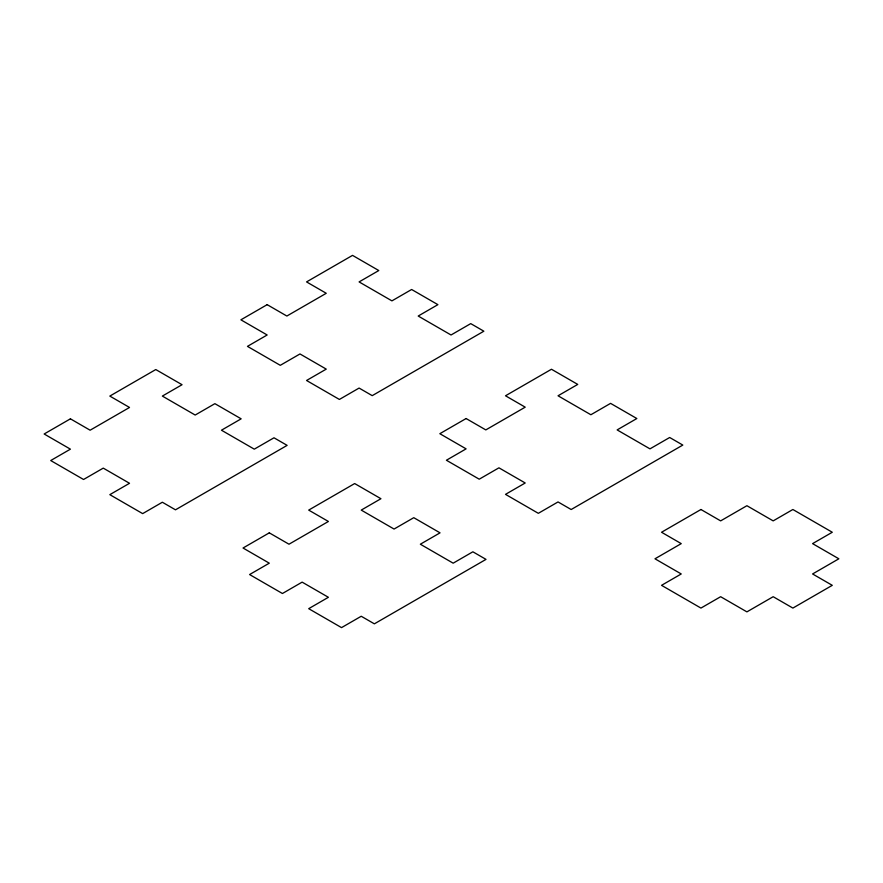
<?xml version="1.0" encoding="UTF-8"?>
<svg xmlns="http://www.w3.org/2000/svg" width="883" height="883" viewBox="0 0 883 883"><rect width="100%" height="100%" fill="white"/><g stroke="black" fill="none" stroke-linecap="round" stroke-linejoin="round"><path stroke-width="1.32" d="M267.163 304.657L240.893 319.823L267.163 334.988L247.461 346.368L280.286 365.319L299.988 353.951L326.257 369.116L306.556 380.485L339.392 399.447L359.094 388.067L372.229 395.65L483.862 331.202L470.738 323.62L451.036 334.988L418.2 316.037L437.902 304.657L411.633 289.492L391.931 300.871L359.094 281.909L378.796 270.54L352.527 255.375L306.556 281.909L326.257 293.288L286.854 316.037L267.163 304.657M70.419 418.829L44.15 433.995L70.419 449.16L50.717 460.54L83.554 479.491L103.256 468.122L129.525 483.288L109.823 494.657L142.66 513.619L162.351 502.239L175.485 509.822L287.13 445.374L273.995 437.791L254.293 449.16L221.456 430.209L241.158 418.829L214.889 403.663L195.187 415.043L162.351 396.081L182.053 384.712L155.783 369.547L109.823 396.081L129.525 407.46L90.121 430.209L70.419 418.829M466.103 418.531L439.833 433.696L466.103 448.862L446.401 460.242L479.237 479.193L498.939 467.824L525.208 482.99L505.506 494.359L538.332 513.321L558.034 501.941L571.169 509.524L682.813 445.076L669.678 437.493L649.976 448.862L617.14 429.911L636.842 418.531L610.572 403.365L590.87 414.745L558.034 395.783L577.736 384.414L551.467 369.249L505.506 395.783L525.208 407.162L485.805 429.911L466.103 418.531M269.293 532.846L243.035 548.012L269.293 563.177L249.591 574.546L282.428 593.508L302.129 582.129L328.399 597.294L308.697 608.674L341.533 627.625L361.235 616.257L374.37 623.84L486.003 559.38L472.869 551.798L453.167 563.177L420.341 544.215L440.043 532.846L413.774 517.681L394.072 529.049L361.235 510.098L380.937 498.718L354.668 483.553L308.697 510.098L328.399 521.467L288.995 544.215L269.293 532.846M700.947 509.502L661.544 532.25L681.246 543.63L654.976 558.796L681.246 573.961L661.544 585.33L700.947 608.078L720.649 596.709L746.908 611.875L773.177 596.709L792.879 608.078L832.283 585.33L812.581 573.961L838.85 558.796L812.581 543.63L832.283 532.25L792.879 509.502L773.177 520.882L746.908 505.716L720.649 520.882L700.947 509.502"/></g></svg>
